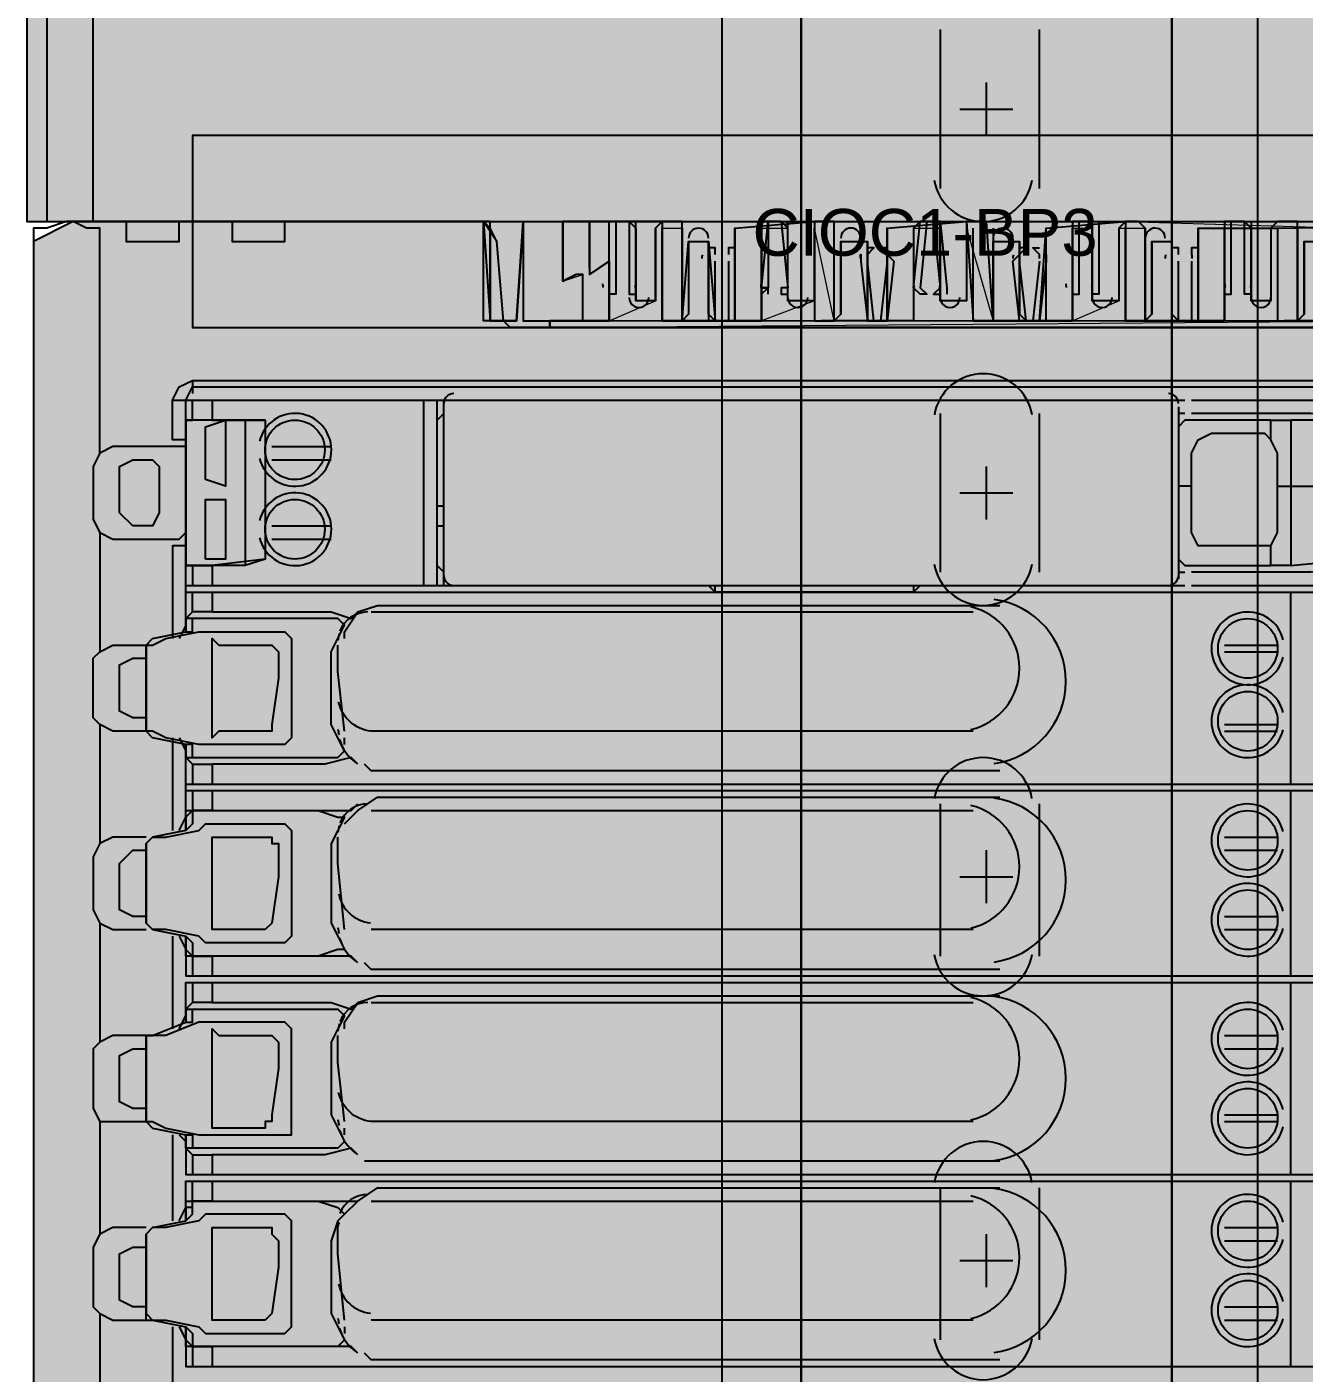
# Model space of a CAD drawing. Extents: x 4719 to 8938, y 1800 to 4482.
# Drawn here: x 7143.9 to 7225.6, y 3566.3 to 3652.4 of the extents above; entities that cross this region are included whole.
import ezdxf

# ---------------------------------------------------------------- set-up
doc = ezdxf.new("R2010")
doc.units = 0
doc.header["$LTSCALE"] = 10
doc.header["$MEASUREMENT"] = 0
doc.layers.add('G02-1-PRDXXXX-E-MRIO-01-P01-01$0$ANNOTATION', color=7, linetype='Continuous')
doc.styles.add('G02-1-PRDXXXX-E-MRIO-01-P01-01$0$PDF Swiss721BT-BoldCondensed', font='arial.ttf')

# ---------------------------------------------------------------- blocks, each defined once
blk = doc.blocks.new('G02-1-PRDXXXX-E-MRIO-01-P01-01$0$DV-54809-ZX-350-001')
at = {"layer": 'G02-1-PRDXXXX-E-MRIO-01-P01-01$0$ANNOTATION', "lineweight": 25}
for points in [[(2486.388, 1403.903), (2503.746, 1403.903), (2503.746, 1909.393), (2498.243, 1909.393), (2498.243, 1403.903), (2498.243, 1909.393), (2486.388, 1909.393), (2474.534, 1909.393), (2474.534, 1403.903), (2474.534, 1909.393), (2469.454, 1909.393), (2469.454, 1403.903)], [(2503.746, 1403.903), (2503.746, 1909.393), (2498.243, 1909.393), (2498.243, 1403.903), (2498.243, 1909.393), (2474.534, 1909.393), (2474.534, 1403.903), (2474.534, 1909.393), (2469.454, 1909.393), (2469.454, 1403.903)], [(2548.199, 1839.963), (2548.199, 1870.444), (2425.001, 1870.444), (2425.001, 1839.963)], [(2435.585, 1833.189), (2526.184, 1833.189), (2526.184, 1845.466), (2435.585, 1845.466), (2435.585, 1833.189), (2526.184, 1833.189), (2526.184, 1845.466), (2435.585, 1845.466)], [(2431.352, 1839.963), (2431.352, 1838.692), (2434.739, 1838.692), (2434.739, 1839.963)], [(2438.125, 1839.963), (2438.125, 1838.692), (2441.512, 1838.692), (2441.512, 1839.963)], [(2472.418, 1835.729), (2471.994, 1835.306), (2471.994, 1835.729), (2472.418, 1839.963)], [(2472.418, 1835.729), (2471.994, 1835.729)], [(2473.688, 1835.306), (2473.688, 1835.729), (2473.264, 1835.729), (2473.264, 1835.306)], [(2436.432, 1823.452), (2436.432, 1824.298), (2436.432, 1825.992), (2436.432, 1826.838), (2437.702, 1827.262), (2437.702, 1823.028)], [(2431.775, 1820.488), (2430.928, 1821.335), (2430.928, 1824.298), (2431.775, 1824.722), (2433.045, 1824.722), (2433.469, 1824.298), (2433.469, 1821.335), (2433.045, 1820.488)], [(2436.432, 1818.371), (2436.432, 1819.218), (2436.432, 1820.911), (2436.432, 1822.182), (2437.702, 1822.182), (2437.702, 1818.371)], [(2481.731, 1816.678), (2481.731, 1816.254), (2469.031, 1816.254), (2469.031, 1816.678)], [(2432.622, 1812.868), (2432.622, 1807.364), (2432.622, 1810.751)], [(2436.855, 1807.364), (2436.855, 1812.868), (2436.855, 1813.291), (2437.279, 1812.868), (2440.242, 1812.868), (2440.666, 1812.868), (2441.089, 1812.444), (2441.089, 1810.751), (2440.666, 1807.787), (2440.666, 1807.364), (2440.242, 1807.364), (2437.279, 1807.364), (2436.855, 1806.941)], [(2432.622, 1795.086), (2432.622, 1798.05), (2432.622, 1800.167)], [(2440.242, 1794.663), (2437.279, 1794.663), (2436.855, 1794.663), (2436.855, 1795.086), (2436.855, 1800.167), (2436.855, 1800.59), (2437.279, 1800.59), (2440.242, 1800.59), (2440.666, 1800.59), (2440.666, 1800.167), (2441.089, 1800.167), (2441.089, 1798.05), (2440.666, 1795.086)], [(2432.622, 1782.386), (2432.622, 1785.773), (2432.622, 1787.889)], [(2437.279, 1781.962), (2436.855, 1781.962), (2436.855, 1782.386), (2436.855, 1787.889), (2436.855, 1788.313), (2437.279, 1787.889), (2440.242, 1787.889), (2440.666, 1787.889), (2441.089, 1787.466), (2441.089, 1785.773), (2440.666, 1782.809), (2440.666, 1782.386), (2440.242, 1782.386), (2440.242, 1781.962)], [(2440.242, 1769.685), (2437.279, 1769.685), (2436.855, 1769.685), (2436.855, 1770.108), (2436.855, 1775.189), (2436.855, 1775.612), (2437.279, 1775.612), (2440.242, 1775.612), (2440.666, 1775.612), (2440.666, 1775.189), (2441.089, 1774.765), (2441.089, 1773.072), (2440.666, 1770.108)]]:
    blk.add_lwpolyline(points, close=True, dxfattribs=at)
for points in [[(2425.001, 1870.444), (2425.001, 1839.963), (2454.213, 1839.963), (2454.637, 1833.612), (2456.33, 1833.612), (2456.753, 1839.963), (2456.753, 1833.612), (2460.563, 1833.612), (2460.563, 1836.576), (2460.14, 1836.576), (2459.293, 1836.152), (2459.293, 1839.963), (2465.644, 1839.963), (2465.644, 1833.612), (2466.914, 1833.612), (2467.337, 1838.692), (2468.607, 1838.692), (2469.031, 1833.612), (2470.301, 1833.612), (2470.301, 1839.539), (2475.381, 1839.963), (2475.381, 1833.612), (2476.651, 1833.612), (2477.075, 1834.035), (2477.075, 1838.692), (2478.768, 1838.692), (2478.768, 1834.035), (2478.768, 1833.612), (2480.038, 1833.612), (2480.038, 1839.539), (2485.118, 1839.963), (2485.542, 1833.612), (2486.812, 1833.612), (2486.812, 1834.035), (2486.812, 1838.692), (2488.505, 1838.692), (2488.505, 1834.035), (2488.929, 1833.612), (2489.775, 1833.612), (2490.199, 1839.539), (2495.279, 1839.963), (2495.279, 1833.612), (2496.549, 1833.612), (2496.972, 1834.035), (2496.972, 1838.692), (2498.243, 1838.692), (2498.243, 1834.035), (2498.666, 1833.612), (2499.936, 1833.612), (2499.936, 1839.539), (2505.016, 1839.539), (2505.016, 1833.612), (2505.44, 1833.612), (2506.286, 1833.612), (2506.71, 1834.035), (2506.71, 1838.692), (2508.403, 1838.692)], [(2426.271, 1870.444), (2426.271, 1839.963)], [(2429.235, 1839.963), (2429.235, 1870.444)], [(2483.425, 1852.24), (2483.425, 1842.079)], [(2489.775, 1842.079), (2489.775, 1852.24)], [(2486.388, 1845.466), (2486.388, 1848.853)], [(2484.695, 1847.16), (2488.082, 1847.16)], [(2512.637, 1833.612), (2506.286, 1833.612), (2506.286, 1839.539), (2506.286, 1839.963), (2505.016, 1839.963), (2504.593, 1839.539), (2504.593, 1834.882), (2503.323, 1834.882), (2503.323, 1839.539), (2502.899, 1839.963), (2501.629, 1839.963), (2501.629, 1839.539), (2501.629, 1833.612), (2496.549, 1833.612), (2496.549, 1839.539), (2496.126, 1839.963), (2495.279, 1839.963), (2494.856, 1839.539), (2494.856, 1834.882), (2493.162, 1834.882), (2493.162, 1839.539), (2493.162, 1839.963), (2491.892, 1839.963), (2491.892, 1839.539), (2491.892, 1833.612), (2486.812, 1833.612), (2486.388, 1839.963), (2485.118, 1839.963), (2485.118, 1839.539), (2485.118, 1834.882), (2483.425, 1834.882), (2483.425, 1839.539), (2483.425, 1839.963), (2482.155, 1839.963), (2481.731, 1839.539), (2481.731, 1833.612), (2477.075, 1833.612), (2476.651, 1833.612), (2476.651, 1839.963), (2475.381, 1839.963), (2475.381, 1839.539), (2475.381, 1834.882), (2473.688, 1834.882), (2473.688, 1839.539), (2473.264, 1839.963), (2471.994, 1839.963), (2471.994, 1839.539), (2471.994, 1833.612), (2466.914, 1833.612), (2466.914, 1839.539), (2466.914, 1839.963), (2465.644, 1839.963), (2465.22, 1839.539), (2465.22, 1834.882), (2463.95, 1834.882), (2463.95, 1839.539), (2463.527, 1839.963), (2460.987, 1839.963), (2460.987, 1836.999), (2460.987, 1836.576), (2462.257, 1837.422), (2462.257, 1833.612), (2458.447, 1833.612), (2458.447, 1833.189), (2455.907, 1833.189), (2455.483, 1833.612), (2455.06, 1838.692), (2454.213, 1839.963), (2427.965, 1839.963), (2425.425, 1838.692), (2425.425, 1656.225)], [(2429.658, 1825.145), (2429.658, 1839.539), (2428.812, 1839.539), (2427.965, 1839.963), (2427.541, 1839.963), (2426.271, 1839.539), (2425.425, 1839.539), (2425.425, 1838.692), (2425.425, 1656.225)], [(2548.199, 1656.225), (2548.199, 1838.692), (2547.776, 1839.539), (2547.352, 1839.539), (2545.659, 1839.963), (2519.41, 1839.963), (2518.564, 1839.539), (2518.14, 1838.692), (2518.14, 1833.612), (2517.717, 1833.189), (2455.907, 1833.189), (2455.483, 1833.612), (2455.06, 1838.692), (2454.637, 1839.539), (2454.213, 1839.963)], [(2456.33, 1833.612), (2454.213, 1833.612), (2454.213, 1839.539), (2454.213, 1839.963), (2454.637, 1839.539), (2454.637, 1839.963), (2454.213, 1839.963), (2427.965, 1839.963)], [(2454.637, 1839.963), (2454.637, 1839.963)], [(2454.637, 1839.539), (2454.637, 1833.612), (2454.637, 1839.539)], [(2456.753, 1839.963), (2456.33, 1833.612), (2456.753, 1839.963)], [(2456.753, 1839.963), (2456.753, 1833.612), (2460.563, 1833.612), (2460.563, 1836.576)], [(2456.753, 1839.963), (2456.753, 1839.963)], [(2465.22, 1834.882), (2465.22, 1839.539), (2465.644, 1839.963), (2459.293, 1839.963), (2459.293, 1836.152), (2460.14, 1836.576)], [(2460.987, 1836.999), (2460.987, 1839.963), (2463.527, 1839.963), (2463.527, 1835.729), (2463.527, 1835.306), (2463.95, 1835.306), (2463.95, 1835.729), (2463.95, 1839.963)], [(2462.68, 1839.963), (2462.68, 1835.729), (2462.68, 1835.306), (2462.257, 1835.306), (2462.257, 1835.729), (2462.257, 1839.963)], [(2463.527, 1839.963), (2463.95, 1839.539), (2463.95, 1834.882)], [(2465.644, 1839.963), (2466.914, 1839.963)], [(2466.914, 1839.539), (2466.914, 1833.612), (2465.644, 1833.612), (2465.644, 1839.539)], [(2465.644, 1839.539), (2465.644, 1839.539)], [(2467.337, 1838.692), (2467.337, 1834.035), (2466.914, 1833.612), (2471.994, 1833.612), (2471.994, 1839.539)], [(2466.914, 1839.539), (2466.914, 1839.539)], [(2470.301, 1839.539), (2470.301, 1833.612), (2469.031, 1833.612), (2468.607, 1834.035), (2468.607, 1838.692)], [(2470.301, 1839.963), (2475.381, 1839.963), (2475.381, 1839.539), (2475.381, 1833.612)], [(2470.301, 1839.963), (2470.301, 1839.963)], [(2470.301, 1839.539), (2470.301, 1839.539)], [(2471.994, 1839.963), (2473.264, 1839.963)], [(2471.994, 1839.539), (2471.994, 1839.539)], [(2473.688, 1834.882), (2473.688, 1839.539), (2473.264, 1839.963), (2473.688, 1835.729), (2473.688, 1839.963)], [(2475.381, 1839.963), (2476.651, 1839.963)], [(2475.381, 1839.539), (2475.381, 1839.539)], [(2475.381, 1834.882), (2475.381, 1839.539)], [(2481.731, 1839.539), (2481.731, 1833.612), (2476.651, 1833.612), (2476.651, 1839.539)], [(2476.651, 1839.539), (2476.651, 1839.539)], [(2480.038, 1839.539), (2480.038, 1833.612), (2478.768, 1833.612), (2478.768, 1834.035), (2478.768, 1838.692)], [(2480.461, 1839.963), (2485.118, 1839.963), (2485.118, 1839.539), (2485.118, 1834.882)], [(2480.461, 1839.539), (2480.461, 1839.539)], [(2482.578, 1839.963), (2482.155, 1835.729), (2482.578, 1835.306), (2482.155, 1835.306), (2481.731, 1835.729), (2482.155, 1839.963), (2483.425, 1839.963), (2483.848, 1835.729), (2483.848, 1835.306)], [(2482.155, 1839.539), (2482.155, 1839.539)], [(2483.002, 1839.963), (2483.425, 1835.729), (2483.002, 1835.306), (2483.425, 1835.306)], [(2483.425, 1839.963), (2483.425, 1839.539), (2483.425, 1834.882)], [(2485.118, 1839.963), (2486.388, 1839.963)], [(2485.118, 1839.539), (2485.118, 1839.539)], [(2486.812, 1839.539), (2486.812, 1833.612), (2485.542, 1833.612), (2485.542, 1839.539)], [(2486.388, 1839.539), (2486.388, 1839.539)], [(2486.812, 1838.692), (2486.812, 1834.035), (2486.812, 1833.612), (2491.892, 1833.612), (2491.892, 1839.539)], [(2490.199, 1839.963), (2495.279, 1839.963), (2494.856, 1839.539), (2494.856, 1834.882)], [(2490.199, 1833.612), (2490.199, 1839.539)], [(2490.199, 1839.539), (2490.199, 1839.539)], [(2493.586, 1839.963), (2493.586, 1835.729), (2493.586, 1835.306), (2493.162, 1835.306), (2493.162, 1835.729), (2493.162, 1839.963), (2491.892, 1839.963), (2491.892, 1835.729), (2491.892, 1835.306), (2492.315, 1835.306), (2492.315, 1835.729), (2492.315, 1839.963)], [(2491.892, 1839.539), (2491.892, 1839.539)], [(2493.162, 1839.963), (2493.162, 1839.539), (2493.162, 1834.882)], [(2495.279, 1839.963), (2496.126, 1839.963)], [(2496.549, 1839.539), (2496.549, 1833.612), (2495.279, 1833.612), (2495.279, 1839.539)], [(2495.279, 1839.539), (2495.279, 1839.539)], [(2496.126, 1839.539), (2496.126, 1839.539)], [(2496.972, 1838.692), (2496.972, 1834.035), (2496.549, 1833.612), (2501.629, 1833.612), (2501.629, 1839.539)], [(2499.936, 1839.539), (2499.936, 1833.612), (2498.666, 1833.612), (2498.243, 1834.035), (2498.243, 1838.692)], [(2499.936, 1839.963), (2505.016, 1839.963), (2504.593, 1839.539), (2504.593, 1834.882)], [(2499.936, 1839.539), (2499.936, 1839.539)], [(2503.323, 1839.963), (2503.323, 1835.729), (2503.323, 1835.306), (2502.899, 1835.306), (2502.899, 1835.729), (2502.899, 1839.963), (2501.629, 1839.963), (2501.629, 1835.729), (2501.629, 1835.306), (2502.053, 1835.306), (2502.053, 1835.729), (2502.053, 1839.963)], [(2501.629, 1839.539), (2501.629, 1839.539)], [(2502.899, 1839.963), (2503.323, 1839.539), (2503.323, 1834.882)], [(2505.016, 1839.963), (2506.286, 1839.963)], [(2505.016, 1839.539), (2505.016, 1833.612)], [(2505.016, 1839.539), (2505.016, 1839.539)], [(2506.286, 1839.539), (2506.286, 1833.612), (2512.637, 1833.612), (2512.637, 1837.422), (2511.79, 1836.576)], [(2506.286, 1839.539), (2506.286, 1839.539)], [(2477.075, 1838.692), (2477.075, 1834.035), (2476.651, 1833.612), (2475.804, 1833.612)], [(2490.199, 1837.846), (2490.199, 1837.422), (2489.775, 1833.612), (2488.929, 1833.612), (2488.505, 1834.035), (2488.505, 1838.692)], [(2506.71, 1838.692), (2506.71, 1834.035), (2506.286, 1833.612), (2505.44, 1833.612)], [(2469.031, 1837.846), (2469.031, 1838.269), (2468.607, 1838.269)], [(2468.607, 1837.846), (2468.607, 1837.846)], [(2468.607, 1837.846), (2468.607, 1837.422), (2468.607, 1833.612)], [(2469.031, 1838.269), (2469.031, 1838.269)], [(2469.031, 1837.846), (2469.031, 1837.846)], [(2469.877, 1838.269), (2469.877, 1838.269)], [(2470.301, 1838.269), (2469.877, 1838.269), (2469.877, 1837.846)], [(2469.877, 1837.846), (2469.877, 1837.846)], [(2470.301, 1837.846), (2470.301, 1837.846)], [(2478.345, 1837.846), (2478.345, 1837.846)], [(2478.768, 1838.269), (2478.768, 1838.269)], [(2478.768, 1837.846), (2479.191, 1838.269), (2478.768, 1838.269)], [(2478.768, 1837.846), (2478.768, 1837.846)], [(2479.615, 1838.269), (2479.615, 1838.269)], [(2480.038, 1838.269), (2479.615, 1838.269), (2480.038, 1837.846), (2480.461, 1837.422), (2480.038, 1833.612)], [(2480.038, 1837.846), (2480.038, 1837.846)], [(2488.505, 1833.612), (2488.082, 1837.422), (2488.505, 1837.846), (2488.929, 1838.269), (2488.505, 1838.269)], [(2488.505, 1838.269), (2488.505, 1838.269)], [(2488.505, 1837.846), (2488.505, 1837.846)], [(2489.775, 1838.269), (2489.775, 1838.269)], [(2489.775, 1837.846), (2489.775, 1837.846)], [(2490.199, 1837.846), (2490.199, 1837.846)], [(2498.666, 1837.846), (2498.666, 1838.269), (2498.243, 1838.269)], [(2498.243, 1837.846), (2498.243, 1837.846)], [(2498.243, 1833.612), (2498.243, 1837.422), (2498.243, 1837.846)], [(2498.243, 1837.846), (2498.243, 1837.846)], [(2498.666, 1838.269), (2498.666, 1838.269)], [(2499.512, 1838.269), (2499.512, 1838.269)], [(2499.512, 1837.846), (2499.512, 1837.846)], [(2499.936, 1837.846), (2499.936, 1837.422), (2499.936, 1833.612)], [(2499.936, 1837.846), (2499.936, 1837.846)], [(2458.447, 1833.189), (2458.447, 1833.612), (2462.257, 1833.612), (2462.257, 1837.422), (2460.987, 1836.576)], [(2460.987, 1836.999), (2460.987, 1836.999)], [(2468.607, 1837.422), (2468.607, 1837.422)], [(2469.031, 1833.612), (2469.031, 1837.422)], [(2469.031, 1837.422), (2469.031, 1837.422)], [(2469.877, 1837.422), (2469.877, 1833.612)], [(2469.877, 1837.422), (2469.877, 1837.422)], [(2470.301, 1837.422), (2470.301, 1837.422)], [(2478.345, 1837.422), (2478.345, 1837.422)], [(2479.191, 1833.612), (2478.768, 1837.422)], [(2479.191, 1837.422), (2479.191, 1837.422)], [(2480.038, 1837.422), (2479.615, 1833.612)], [(2479.615, 1837.422), (2479.615, 1837.422)], [(2480.461, 1837.422), (2480.461, 1837.422)], [(2488.082, 1837.422), (2488.082, 1837.422)], [(2488.929, 1833.612), (2488.505, 1837.422)], [(2488.929, 1837.422), (2488.929, 1837.422)], [(2489.775, 1837.422), (2489.352, 1833.612)], [(2489.352, 1837.422), (2489.352, 1837.422)], [(2490.199, 1837.422), (2490.199, 1837.422)], [(2498.243, 1837.422), (2498.243, 1837.422)], [(2498.666, 1833.612), (2498.666, 1837.422)], [(2498.666, 1837.422), (2498.666, 1837.422)], [(2499.089, 1837.422), (2499.089, 1837.422)], [(2499.512, 1837.422), (2499.512, 1833.612)], [(2460.14, 1836.576), (2460.14, 1836.576)], [(2462.257, 1835.729), (2462.257, 1835.729)], [(2462.68, 1835.729), (2462.68, 1835.729)], [(2462.68, 1835.306), (2462.68, 1835.306)], [(2462.68, 1835.306), (2462.68, 1835.306)], [(2463.527, 1835.729), (2463.527, 1835.729)], [(2463.527, 1835.306), (2463.527, 1835.306)], [(2463.527, 1835.306), (2463.527, 1835.306)], [(2463.95, 1835.729), (2463.95, 1835.729)], [(2471.994, 1835.729), (2471.994, 1835.729)], [(2472.418, 1835.729), (2472.418, 1835.729)], [(2472.418, 1835.306), (2472.418, 1835.306)], [(2472.418, 1835.306), (2472.418, 1835.306)], [(2472.418, 1835.306), (2472.418, 1835.306)], [(2472.841, 1835.729), (2472.841, 1835.729)], [(2473.264, 1835.729), (2473.264, 1835.729)], [(2473.264, 1835.306), (2473.264, 1835.306)], [(2473.688, 1835.729), (2473.688, 1835.729)], [(2473.688, 1835.729), (2473.688, 1835.729)], [(2473.688, 1835.729), (2473.688, 1835.729)], [(2473.688, 1835.729), (2473.688, 1835.729)], [(2473.688, 1835.729), (2473.688, 1835.729)], [(2473.688, 1835.729), (2473.688, 1835.729)], [(2473.688, 1835.306), (2473.688, 1835.729)], [(2473.688, 1835.306), (2473.688, 1835.306)], [(2481.731, 1835.729), (2481.731, 1835.729)], [(2482.155, 1835.306), (2482.155, 1835.306)], [(2482.155, 1835.306), (2482.155, 1835.306)], [(2482.578, 1835.729), (2482.578, 1835.729)], [(2483.002, 1835.729), (2483.002, 1835.729)], [(2483.425, 1835.306), (2483.425, 1835.306)], [(2483.425, 1835.306), (2483.425, 1835.306)], [(2483.848, 1835.729), (2483.848, 1835.729)], [(2491.892, 1835.729), (2491.892, 1835.729)], [(2491.892, 1835.729), (2491.892, 1835.729)], [(2491.892, 1835.306), (2491.892, 1835.306)], [(2492.315, 1835.729), (2492.315, 1835.729)], [(2492.315, 1835.306), (2492.315, 1835.306)], [(2492.739, 1835.729), (2492.739, 1835.729)], [(2493.162, 1835.306), (2493.162, 1835.306)], [(2493.162, 1835.306), (2493.162, 1835.306)], [(2493.586, 1835.729), (2493.586, 1835.729)], [(2501.629, 1835.729), (2501.629, 1835.729)], [(2502.053, 1835.306), (2502.053, 1835.306)], [(2502.053, 1835.306), (2502.053, 1835.306)], [(2502.476, 1835.729), (2502.476, 1835.729)], [(2502.899, 1835.729), (2502.899, 1835.729)], [(2502.899, 1835.306), (2502.899, 1835.306)], [(2503.323, 1835.729), (2503.323, 1835.729)], [(2503.323, 1835.306), (2503.323, 1835.306)], [(2454.637, 1833.612), (2454.637, 1833.612)], [(2462.257, 1833.612), (2462.257, 1833.612)], [(2465.644, 1833.612), (2465.644, 1833.612)], [(2466.914, 1833.612), (2466.914, 1833.612)], [(2470.301, 1833.612), (2470.301, 1833.612)], [(2471.994, 1833.612), (2471.994, 1833.612)], [(2475.804, 1833.612), (2475.804, 1833.612)], [(2477.075, 1833.612), (2477.075, 1833.612)], [(2480.038, 1833.612), (2480.038, 1833.612)], [(2481.731, 1833.612), (2481.731, 1833.612)], [(2485.542, 1833.612), (2485.542, 1833.612)], [(2486.812, 1833.612), (2486.812, 1833.612)], [(2489.775, 1833.612), (2489.775, 1833.612)], [(2491.469, 1833.612), (2491.469, 1833.612)], [(2495.279, 1833.612), (2495.279, 1833.612)], [(2496.549, 1833.612), (2496.549, 1833.612)], [(2499.936, 1833.612), (2499.936, 1833.612)], [(2501.629, 1833.612), (2501.629, 1833.612)], [(2505.44, 1833.612), (2505.44, 1833.612)], [(2506.286, 1833.612), (2506.286, 1833.612)], [(2434.315, 1828.532), (2434.739, 1829.379), (2435.585, 1829.802), (2531.688, 1829.802), (2531.688, 1665.539), (2435.585, 1665.539), (2435.585, 1665.962), (2531.264, 1665.962), (2531.264, 1668.925), (2530.418, 1668.925), (2531.264, 1668.925)], [(2435.162, 1825.992), (2434.315, 1825.992), (2434.315, 1828.532), (2435.162, 1828.532), (2435.585, 1829.379), (2531.264, 1829.379), (2531.264, 1665.962), (2529.994, 1666.385), (2436.855, 1666.385), (2436.432, 1666.385)], [(2435.585, 1829.802), (2435.585, 1829.379), (2435.585, 1828.955)], [(2440.242, 1827.262), (2438.972, 1827.262), (2435.162, 1827.262), (2435.585, 1827.262), (2435.585, 1828.532)], [(2435.162, 1814.561), (2435.162, 1814.138), (2435.162, 1813.714), (2435.162, 1816.254), (2435.162, 1828.532), (2499.089, 1828.532)], [(2435.162, 1828.532), (2435.162, 1828.532)], [(2435.162, 1828.532), (2435.162, 1828.532)], [(2436.855, 1828.532), (2436.855, 1827.262), (2440.242, 1827.262), (2440.242, 1825.568), (2440.242, 1824.722), (2440.242, 1820.488), (2440.242, 1819.641), (2440.242, 1818.371), (2436.855, 1817.948), (2436.855, 1816.678)], [(2450.403, 1816.678), (2450.403, 1828.532)], [(2451.25, 1816.678), (2451.25, 1828.532)], [(2451.25, 1827.262), (2451.673, 1827.685), (2451.673, 1828.532)], [(2499.512, 1828.532), (2531.264, 1828.532)], [(2451.673, 1817.101), (2451.673, 1822.182), (2451.673, 1828.109)], [(2451.673, 1827.685), (2451.673, 1827.685)], [(2451.673, 1827.685), (2451.673, 1827.685)], [(2483.425, 1827.685), (2483.425, 1817.525)], [(2489.775, 1817.525), (2489.775, 1827.685)], [(2498.666, 1828.109), (2498.666, 1822.182), (2498.666, 1817.101)], [(2498.666, 1827.685), (2498.666, 1827.685)], [(2499.089, 1827.685), (2498.666, 1827.685)], [(2511.367, 1827.262), (2510.52, 1827.262), (2507.133, 1827.685), (2505.863, 1827.685), (2500.359, 1827.685), (2499.512, 1827.685)], [(2435.162, 1817.948), (2435.162, 1827.262), (2435.162, 1817.948)], [(2438.972, 1827.262), (2438.972, 1817.948), (2435.162, 1817.948), (2435.585, 1817.948), (2435.585, 1816.678)], [(2435.162, 1827.262), (2435.162, 1827.262)], [(2436.855, 1827.262), (2435.585, 1827.262)], [(2505.016, 1823.028), (2505.016, 1825.145), (2504.593, 1825.992), (2504.593, 1827.262), (2499.089, 1827.262), (2498.666, 1826.838)], [(2504.593, 1827.262), (2505.863, 1827.262)], [(2510.096, 1826.838), (2510.096, 1827.262), (2505.863, 1827.262), (2505.863, 1823.028), (2505.863, 1817.948), (2510.096, 1818.371), (2510.096, 1823.028), (2510.096, 1827.262)], [(2504.593, 1819.218), (2504.169, 1819.218), (2500.783, 1819.218), (2499.936, 1819.218), (2499.512, 1820.065), (2499.512, 1823.028), (2499.512, 1825.145), (2499.936, 1825.992), (2500.783, 1826.415), (2504.169, 1826.415), (2504.593, 1825.992)], [(2435.162, 1825.568), (2430.505, 1825.568), (2429.658, 1825.145), (2429.235, 1824.298), (2429.235, 1820.911), (2429.658, 1820.065), (2430.505, 1819.641), (2434.739, 1819.641), (2435.162, 1820.065)], [(2440.666, 1825.568), (2444.476, 1825.568)], [(2440.666, 1824.722), (2444.476, 1824.722)], [(2486.388, 1820.911), (2486.388, 1824.298)], [(2498.666, 1818.371), (2499.089, 1817.948), (2504.593, 1817.948), (2504.593, 1819.218), (2505.016, 1820.065), (2505.016, 1823.028), (2505.863, 1823.028), (2510.096, 1823.028)], [(2499.512, 1823.028), (2498.666, 1823.028)], [(2484.695, 1822.605), (2488.082, 1822.605)], [(2451.25, 1820.488), (2451.673, 1820.488), (2451.673, 1821.758), (2451.25, 1821.758)], [(2451.673, 1821.758), (2451.673, 1821.758)], [(2440.666, 1820.488), (2444.476, 1820.488)], [(2451.673, 1820.488), (2451.673, 1820.488)], [(2429.658, 1820.065), (2429.658, 1812.444)], [(2440.666, 1819.641), (2444.476, 1819.641)], [(2435.162, 1819.218), (2434.315, 1819.218), (2434.315, 1813.291)], [(2435.162, 1817.948), (2435.162, 1817.948)], [(2435.585, 1817.948), (2436.855, 1817.948)], [(2440.242, 1818.371), (2438.972, 1817.948)], [(2451.673, 1816.678), (2451.673, 1817.525), (2451.25, 1817.948)], [(2511.367, 1817.948), (2510.52, 1817.948), (2507.133, 1817.525), (2505.863, 1817.525), (2500.359, 1817.525), (2499.512, 1817.525)], [(2505.863, 1817.948), (2504.593, 1817.948)], [(2451.673, 1817.525), (2451.673, 1817.525)], [(2451.673, 1817.525), (2451.673, 1817.525)], [(2498.666, 1817.525), (2498.666, 1817.525)], [(2498.666, 1817.525), (2499.089, 1817.525)], [(2432.622, 1812.868), (2433.045, 1813.291), (2435.162, 1813.714), (2435.585, 1813.714), (2435.585, 1814.561), (2435.162, 1814.561), (2435.585, 1814.984), (2435.585, 1816.254)], [(2435.162, 1816.678), (2499.089, 1816.678)], [(2435.162, 1816.254), (2531.264, 1816.254)], [(2436.855, 1816.254), (2436.855, 1814.984), (2444.053, 1814.984), (2444.476, 1814.984), (2445.746, 1814.561), (2446.169, 1814.984)], [(2469.031, 1816.254), (2468.607, 1816.678), (2469.031, 1816.678)], [(2481.731, 1816.678), (2482.155, 1816.678), (2481.731, 1816.254)], [(2499.512, 1816.678), (2531.264, 1816.678)], [(2505.863, 1803.977), (2505.863, 1806.941), (2505.863, 1808.211), (2505.863, 1812.021), (2505.863, 1813.291), (2505.863, 1816.254)], [(2445.323, 1813.291), (2445.323, 1813.714), (2446.169, 1814.984), (2447.439, 1815.408), (2487.235, 1815.408)], [(2435.162, 1814.561), (2435.162, 1814.561)], [(2436.855, 1814.984), (2435.585, 1814.984)], [(2435.585, 1805.67), (2443.629, 1805.67), (2444.899, 1805.67), (2445.323, 1806.094), (2444.899, 1806.941), (2444.476, 1807.787), (2444.476, 1812.444), (2444.899, 1813.291), (2445.323, 1814.138), (2444.899, 1814.561), (2443.629, 1814.561), (2435.585, 1814.561)], [(2435.585, 1814.561), (2435.585, 1814.561)], [(2435.585, 1814.561), (2435.585, 1814.561)], [(2444.053, 1814.984), (2444.053, 1814.984)], [(2447.016, 1814.984), (2485.542, 1814.984)], [(2531.264, 1803.554), (2435.162, 1803.554), (2435.162, 1803.977), (2435.162, 1806.517), (2435.162, 1806.094), (2435.162, 1805.67), (2435.585, 1805.67), (2435.585, 1806.517), (2435.162, 1806.517), (2433.045, 1806.941), (2432.622, 1807.364), (2430.505, 1807.364), (2429.658, 1807.787), (2429.235, 1808.211), (2429.235, 1812.021), (2429.658, 1812.444), (2430.505, 1812.868), (2432.622, 1812.868), (2433.045, 1812.868), (2433.892, 1813.291), (2436.009, 1813.714), (2436.432, 1813.714), (2436.855, 1813.714), (2441.512, 1813.714), (2441.936, 1813.291), (2441.936, 1806.941), (2441.512, 1806.517), (2436.855, 1806.517), (2436.432, 1806.517), (2436.009, 1806.517), (2433.892, 1806.941), (2433.045, 1807.364), (2432.622, 1807.364)], [(2435.162, 1814.138), (2434.739, 1813.291)], [(2436.432, 1813.714), (2436.432, 1813.714)], [(2432.622, 1812.868), (2432.622, 1812.868)], [(2440.666, 1812.868), (2440.666, 1812.868)], [(2445.323, 1807.364), (2444.899, 1811.174), (2444.899, 1812.868)], [(2501.629, 1812.868), (2505.016, 1812.868)], [(2432.622, 1808.211), (2431.775, 1808.211), (2430.928, 1808.634), (2430.928, 1811.598), (2431.775, 1812.021), (2432.622, 1812.021)], [(2501.629, 1812.444), (2505.016, 1812.444)], [(2429.658, 1807.787), (2429.658, 1800.167)], [(2501.629, 1807.787), (2505.016, 1807.787)], [(2434.315, 1806.941), (2434.315, 1801.014)], [(2434.739, 1806.941), (2435.162, 1806.094)], [(2440.242, 1807.364), (2440.242, 1807.364)], [(2445.323, 1806.517), (2445.323, 1806.941)], [(2501.629, 1807.364), (2505.016, 1807.364)], [(2435.162, 1805.67), (2435.162, 1805.67)], [(2435.162, 1805.67), (2435.585, 1805.247), (2435.585, 1803.977)], [(2435.585, 1805.67), (2435.585, 1805.67)], [(2435.585, 1805.67), (2435.585, 1805.67)], [(2435.585, 1805.67), (2435.585, 1805.67)], [(2435.585, 1805.247), (2436.855, 1805.247)], [(2446.169, 1805.247), (2445.746, 1805.67), (2444.053, 1805.247), (2436.855, 1805.247), (2436.855, 1803.977)], [(2445.746, 1805.67), (2445.746, 1805.67)], [(2487.235, 1804.824), (2447.439, 1804.824), (2447.016, 1804.824), (2446.593, 1805.247)], [(2434.739, 1801.014), (2435.162, 1801.86), (2435.162, 1802.284), (2435.585, 1802.284), (2435.162, 1801.86), (2435.162, 1801.014), (2435.162, 1803.554)], [(2435.162, 1803.977), (2531.264, 1803.977)], [(2435.585, 1803.554), (2435.585, 1802.284), (2443.629, 1802.284), (2444.899, 1801.86), (2445.323, 1801.86), (2444.899, 1801.014), (2444.476, 1800.167), (2444.476, 1795.086), (2444.899, 1794.24), (2445.323, 1793.393), (2444.899, 1793.393), (2443.629, 1792.97), (2435.585, 1792.97), (2435.585, 1791.7)], [(2436.855, 1803.554), (2436.855, 1802.284), (2444.053, 1802.284), (2445.746, 1802.284), (2446.169, 1802.707)], [(2505.863, 1791.7), (2505.863, 1794.663), (2505.863, 1795.51), (2505.863, 1799.743), (2505.863, 1800.59), (2505.863, 1803.554)], [(2445.323, 1801.437), (2446.169, 1802.284), (2447.439, 1803.13), (2487.235, 1803.13)], [(2483.425, 1802.707), (2483.425, 1792.97)], [(2489.775, 1792.97), (2489.775, 1802.707)], [(2436.855, 1802.284), (2435.585, 1802.284), (2435.585, 1801.86), (2435.585, 1801.437), (2435.162, 1801.014), (2433.045, 1800.59), (2432.622, 1800.167), (2433.045, 1800.59), (2433.892, 1800.59), (2436.009, 1801.014), (2436.432, 1801.437), (2436.855, 1801.437), (2441.512, 1801.437), (2441.936, 1801.014), (2441.936, 1794.24), (2441.512, 1793.816), (2436.855, 1793.816), (2436.432, 1793.816), (2436.009, 1794.24), (2433.892, 1794.663), (2433.045, 1794.663), (2435.162, 1794.24), (2435.585, 1793.816), (2435.585, 1793.393), (2435.585, 1792.97), (2436.855, 1792.97)], [(2435.162, 1801.86), (2435.162, 1801.86)], [(2435.585, 1802.284), (2435.585, 1802.284)], [(2444.053, 1802.284), (2444.053, 1802.284)], [(2447.016, 1802.284), (2485.542, 1802.284)], [(2436.432, 1801.437), (2436.432, 1801.437)], [(2445.323, 1801.014), (2445.323, 1801.014)], [(2432.622, 1800.59), (2430.505, 1800.59), (2429.658, 1800.167), (2429.235, 1799.32), (2429.235, 1795.933), (2429.658, 1795.086), (2430.505, 1794.663), (2432.622, 1794.663)], [(2432.622, 1800.167), (2432.622, 1800.167)], [(2445.323, 1794.663), (2444.899, 1798.897), (2444.899, 1800.59)], [(2501.629, 1800.59), (2505.016, 1800.59)], [(2432.622, 1795.51), (2431.775, 1795.51), (2430.928, 1795.933), (2430.928, 1798.897), (2431.775, 1799.743), (2432.622, 1799.743)], [(2486.388, 1796.357), (2486.388, 1799.743)], [(2501.629, 1799.743), (2505.016, 1799.743)], [(2484.695, 1798.05), (2488.082, 1798.05)], [(2501.629, 1795.51), (2505.016, 1795.51)], [(2429.658, 1795.086), (2429.658, 1787.466)], [(2433.045, 1794.663), (2432.622, 1795.086)], [(2432.622, 1795.086), (2433.045, 1794.663)], [(2440.242, 1794.663), (2440.242, 1794.663)], [(2485.542, 1794.663), (2447.016, 1794.663)], [(2501.629, 1794.663), (2505.016, 1794.663)], [(2434.315, 1794.24), (2434.315, 1788.313)], [(2434.739, 1794.24), (2435.162, 1793.393), (2435.585, 1792.97), (2435.162, 1792.97), (2435.162, 1793.393), (2435.162, 1794.24), (2435.162, 1791.7), (2531.264, 1791.7)], [(2445.323, 1794.24), (2445.323, 1794.24)], [(2435.162, 1793.393), (2435.162, 1793.393)], [(2435.585, 1792.97), (2435.585, 1792.97)], [(2435.585, 1792.97), (2435.585, 1792.97)], [(2446.169, 1792.546), (2445.746, 1792.97), (2444.053, 1792.97), (2436.855, 1792.97), (2436.855, 1791.7)], [(2445.746, 1792.97), (2445.746, 1792.97)], [(2487.235, 1792.123), (2447.439, 1792.123), (2447.016, 1792.123), (2446.593, 1792.546)], [(2434.739, 1788.313), (2435.162, 1789.16), (2435.162, 1789.583), (2435.162, 1789.16), (2435.162, 1788.736), (2435.162, 1791.276), (2531.264, 1791.276)], [(2435.585, 1791.276), (2435.585, 1790.006), (2435.162, 1789.583), (2435.585, 1789.583), (2443.629, 1789.583), (2444.899, 1789.583), (2445.323, 1789.16), (2444.899, 1788.313), (2444.476, 1787.466), (2444.476, 1782.809), (2444.899, 1781.962), (2445.323, 1781.116), (2444.899, 1780.692), (2443.629, 1780.692), (2435.585, 1780.692)], [(2436.855, 1791.276), (2436.855, 1790.006), (2444.053, 1790.006), (2444.476, 1790.006), (2445.746, 1789.583), (2446.169, 1790.006)], [(2505.863, 1778.999), (2505.863, 1781.962), (2505.863, 1783.232), (2505.863, 1787.043), (2505.863, 1788.313), (2505.863, 1791.276)], [(2445.323, 1788.313), (2445.323, 1788.736), (2446.169, 1790.006), (2447.439, 1790.43), (2487.235, 1790.43)], [(2432.622, 1782.386), (2433.045, 1782.386), (2433.892, 1781.962), (2436.009, 1781.539), (2436.432, 1781.539), (2436.855, 1781.539), (2441.512, 1781.539), (2441.936, 1781.539), (2441.936, 1788.313), (2441.512, 1788.736), (2436.855, 1788.736), (2436.432, 1788.736), (2436.009, 1788.736), (2433.892, 1787.889), (2433.045, 1787.889), (2435.162, 1788.736), (2435.585, 1788.736), (2435.585, 1789.16), (2435.585, 1789.583)], [(2436.855, 1790.006), (2435.585, 1790.006)], [(2435.585, 1789.583), (2435.585, 1789.583)], [(2444.053, 1790.006), (2444.053, 1790.006)], [(2447.016, 1790.006), (2485.542, 1790.006)], [(2436.432, 1788.736), (2436.432, 1788.736)], [(2432.622, 1787.889), (2433.045, 1787.889), (2432.622, 1787.889), (2430.505, 1787.889), (2429.658, 1787.466), (2429.235, 1787.043), (2429.235, 1783.232), (2429.658, 1782.386), (2430.505, 1782.386), (2432.622, 1782.386), (2433.045, 1781.962), (2435.162, 1781.539), (2435.585, 1781.539), (2435.585, 1780.692), (2435.162, 1780.692), (2435.585, 1780.269), (2435.585, 1778.999)], [(2432.622, 1787.889), (2432.622, 1787.889)], [(2440.666, 1787.889), (2440.666, 1787.889)], [(2445.323, 1782.386), (2444.899, 1786.196), (2444.899, 1787.889)], [(2501.629, 1787.889), (2505.016, 1787.889)], [(2432.622, 1783.232), (2431.775, 1783.232), (2430.928, 1783.656), (2430.928, 1786.619), (2431.775, 1787.043), (2432.622, 1787.043)], [(2501.629, 1787.043), (2505.016, 1787.043)], [(2501.629, 1782.809), (2505.016, 1782.809)], [(2429.658, 1782.386), (2429.658, 1775.189)], [(2445.323, 1781.539), (2445.323, 1781.962)], [(2501.629, 1782.386), (2505.016, 1782.386)], [(2434.315, 1781.539), (2434.315, 1776.035)], [(2434.739, 1781.539), (2435.162, 1781.116)], [(2435.162, 1780.692), (2435.162, 1781.116), (2435.162, 1781.539), (2435.162, 1778.999), (2531.264, 1778.999)], [(2435.162, 1780.692), (2435.162, 1780.692)], [(2435.585, 1780.692), (2435.585, 1780.692)], [(2435.585, 1780.692), (2435.585, 1780.692)], [(2435.585, 1780.692), (2435.585, 1780.692)], [(2435.585, 1780.269), (2436.855, 1780.269)], [(2446.169, 1780.269), (2445.746, 1780.692), (2444.053, 1780.269), (2436.855, 1780.269), (2436.855, 1778.999)], [(2445.746, 1780.692), (2445.746, 1780.692)], [(2487.235, 1779.846), (2447.439, 1779.846), (2447.016, 1779.846), (2446.593, 1779.846)], [(2432.622, 1775.612), (2430.505, 1775.612), (2429.658, 1775.189), (2429.235, 1774.342), (2429.235, 1770.532), (2429.658, 1770.108), (2430.505, 1769.685), (2432.622, 1769.685), (2432.622, 1773.072), (2432.622, 1775.189), (2432.622, 1770.108), (2433.045, 1769.685), (2433.892, 1769.685), (2436.009, 1769.262), (2436.432, 1768.838), (2436.855, 1768.838), (2441.512, 1768.838), (2441.936, 1769.262), (2441.936, 1776.035), (2441.512, 1776.459), (2436.855, 1776.459), (2436.432, 1776.459), (2436.009, 1776.035), (2433.892, 1775.612), (2433.045, 1775.612), (2432.622, 1775.189), (2433.045, 1775.612), (2435.162, 1776.035), (2435.585, 1776.459), (2435.585, 1776.882), (2435.162, 1776.882), (2435.162, 1777.305), (2435.585, 1777.305), (2435.585, 1778.576)], [(2434.739, 1776.035), (2435.162, 1776.882), (2435.162, 1776.459), (2435.162, 1776.035), (2435.162, 1778.576), (2531.264, 1778.576)], [(2436.855, 1778.576), (2436.855, 1777.305), (2444.053, 1777.305), (2445.746, 1777.305), (2446.169, 1777.305)], [(2505.863, 1766.721), (2505.863, 1769.685), (2505.863, 1770.532), (2505.863, 1774.342), (2505.863, 1775.612), (2505.863, 1778.576)], [(2445.323, 1776.459), (2446.169, 1777.305), (2447.439, 1778.152), (2487.235, 1778.152)], [(2483.425, 1778.152), (2483.425, 1768.415)], [(2489.775, 1768.415), (2489.775, 1778.152)], [(2435.585, 1776.882), (2435.585, 1777.305), (2443.629, 1777.305), (2444.899, 1776.882), (2445.323, 1776.459), (2444.899, 1776.035), (2444.476, 1774.765), (2444.476, 1770.108), (2444.899, 1769.262), (2445.323, 1768.415), (2444.899, 1767.992), (2443.629, 1767.992), (2435.585, 1767.992), (2435.585, 1766.721)], [(2436.855, 1777.305), (2435.585, 1777.305)], [(2435.585, 1776.882), (2435.585, 1776.882)], [(2444.053, 1777.305), (2444.053, 1777.305)], [(2447.016, 1777.305), (2485.542, 1777.305)], [(2436.432, 1776.459), (2436.432, 1776.459)], [(2445.323, 1776.035), (2445.323, 1776.035)], [(2432.622, 1775.189), (2432.622, 1775.189)], [(2486.388, 1771.802), (2486.388, 1775.189)], [(2501.629, 1775.612), (2505.016, 1775.612)], [(2432.622, 1770.532), (2431.775, 1770.532), (2430.928, 1770.955), (2430.928, 1773.919), (2431.775, 1774.342), (2432.622, 1774.342)], [(2501.629, 1774.765), (2505.016, 1774.765)], [(2484.695, 1773.495), (2488.082, 1773.495)], [(2501.629, 1770.532), (2505.016, 1770.532)], [(2429.658, 1770.108), (2429.658, 1762.488)], [(2432.622, 1769.685), (2433.045, 1769.685), (2435.162, 1769.262), (2435.585, 1768.838), (2435.585, 1768.415), (2435.585, 1767.992), (2436.855, 1767.992)], [(2440.242, 1769.685), (2440.242, 1769.685)], [(2485.542, 1769.685), (2447.016, 1769.685)], [(2501.629, 1769.685), (2505.016, 1769.685)], [(2434.315, 1769.262), (2434.315, 1763.335)], [(2434.739, 1769.262), (2435.162, 1768.415), (2435.585, 1767.992), (2435.162, 1767.992), (2435.162, 1768.415), (2435.162, 1769.262), (2435.162, 1766.721), (2531.264, 1766.721)], [(2445.323, 1769.262), (2445.323, 1768.838)], [(2445.323, 1769.262), (2445.323, 1769.262)], [(2445.323, 1768.838), (2445.323, 1768.838)], [(2435.162, 1768.415), (2435.162, 1768.415)], [(2435.585, 1767.992), (2435.585, 1767.992)], [(2435.585, 1767.992), (2435.585, 1767.992)], [(2446.169, 1767.568), (2445.746, 1767.992), (2444.053, 1767.992), (2436.855, 1767.992), (2436.855, 1766.721)], [(2445.746, 1767.992), (2445.746, 1767.992)], [(2487.235, 1767.145), (2447.439, 1767.145), (2447.016, 1767.145), (2446.593, 1767.568)]]:
    blk.add_lwpolyline(points, dxfattribs=at)
at = {"layer": 'G02-1-PRDXXXX-E-MRIO-01-P01-01$0$ANNOTATION', "color": 7, "lineweight": 0, "true_color": 0xffffff}
for points in [[(2454.213, 1839.963), (2548.199, 1839.963), (2454.213, 1839.963), (2516.447, 1839.963)], [(2513.483, 1839.963), (2459.293, 1839.963), (2513.907, 1839.963), (2456.753, 1839.963), (2516.447, 1839.963), (2513.907, 1839.963)], [(2485.118, 1839.963), (2465.644, 1839.963), (2475.381, 1839.963), (2485.118, 1839.963), (2495.279, 1839.963), (2509.673, 1839.539), (2499.936, 1839.539)], [(2465.644, 1839.963), (2466.914, 1839.963)], [(2465.644, 1839.539), (2466.914, 1839.539)], [(2471.994, 1839.963), (2473.264, 1839.963)], [(2475.381, 1834.882), (2471.994, 1833.612), (2476.651, 1833.612), (2475.381, 1839.539)], [(2471.994, 1839.539), (2473.688, 1839.539)], [(2485.118, 1839.539), (2486.812, 1833.612), (2477.075, 1833.612), (2475.381, 1833.612)], [(2481.731, 1839.539), (2483.425, 1839.539)], [(2482.155, 1839.963), (2483.425, 1839.963)], [(2491.892, 1839.963), (2493.162, 1839.963)], [(2491.892, 1839.539), (2493.162, 1839.539)], [(2494.856, 1839.539), (2496.549, 1839.539)], [(2495.279, 1839.963), (2496.549, 1839.963)], [(2501.629, 1839.963), (2502.899, 1839.963)], [(2501.629, 1839.539), (2502.899, 1839.539)], [(2505.016, 1839.963), (2506.286, 1839.963)], [(2505.016, 1839.539), (2506.286, 1839.539)], [(2462.257, 1837.422), (2460.987, 1836.576)], [(2459.293, 1836.152), (2460.563, 1836.576)], [(2462.257, 1833.612), (2465.22, 1834.882)], [(2491.892, 1833.612), (2494.856, 1834.882)], [(2458.447, 1833.189), (2512.637, 1833.612)], [(2458.447, 1833.612), (2506.286, 1833.612), (2462.257, 1833.612), (2466.914, 1833.612)], [(2477.075, 1833.612), (2466.914, 1833.612), (2486.812, 1833.612), (2462.257, 1833.612), (2506.286, 1833.612), (2505.016, 1833.612), (2506.71, 1833.612)], [(2485.542, 1833.612), (2486.812, 1833.612), (2496.549, 1833.612), (2495.279, 1833.612)], [(2489.775, 1833.612), (2488.505, 1833.612)], [(2501.629, 1833.612), (2506.286, 1833.612)], [(2435.585, 1833.189), (2526.184, 1833.189)]]:
    blk.add_lwpolyline(points, dxfattribs=at)
for points in [[(2495.279, 1839.963), (2513.483, 1839.963), (2465.644, 1839.963)], [(2478.768, 1833.612), (2480.038, 1833.612)], [(2498.666, 1833.612), (2499.936, 1833.612)]]:
    blk.add_lwpolyline(points, close=True, dxfattribs=at)
at = {"layer": 'G02-1-PRDXXXX-E-MRIO-01-P01-01$0$ANNOTATION', "lineweight": 0}
for points in [[(2486.388, 1839.963), (2486.388, 1839.963)], [(2486.812, 1839.963), (2486.812, 1839.963)]]:
    blk.add_lwpolyline(points, dxfattribs=at)
at = {"layer": 'G02-1-PRDXXXX-E-MRIO-01-P01-01$0$ANNOTATION', "lineweight": 25}
for points in [[(2470.301, 1837.606, 0.092894), (2470.301, 1837.846), (2470.301, 1837.422), (2470.301, 1833.612)], [(2478.345, 1837.606, -0.093445), (2478.345, 1837.846), (2478.345, 1837.422), (2478.768, 1833.612)], [(2489.775, 1837.606, 0.093445), (2489.775, 1837.846), (2489.352, 1838.269), (2489.775, 1838.269)], [(2499.936, 1838.269), (2499.512, 1838.269), (2499.512, 1837.846, -0.093464), (2499.512, 1837.606)], [(2472.418, 1835.306), (2472.418, 1835.729), (2471.994, 1835.729, -0.093445), (2471.994, 1835.969)], [(2485.542, 1807.364), (2447.016, 1807.364, -0.326228), (2444.945, 1809.227)], [(2485.542, 1782.386), (2447.016, 1782.386, -0.326179), (2444.945, 1784.249)], [(2445.323, 1769.685), (2444.899, 1773.919), (2444.899, 1775.612, -0.081311), (2444.998, 1775.933)]]:
    blk.add_lwpolyline(points, format="xyb", dxfattribs=at)
for centre in [(2442.146, 1825.356), (2442.146, 1820.275), (2503.11, 1812.655), (2503.11, 1807.998), (2503.11, 1800.377), (2503.11, 1795.297), (2503.11, 1787.677), (2503.11, 1782.596), (2503.11, 1775.399), (2503.11, 1770.319)]:
    blk.add_circle(centre, 1.906, dxfattribs=at)
for centre, radius, start, end in [((2486.177, 1843.136), 3.174, 189.5711, 350.33298), ((2467.97, 1838.902), 0.637, 0.17696, 179.82633), ((2477.71, 1838.905), 0.635, 359.96447, 179.83626), ((2487.445, 1838.902), 0.637, 0.17367, 179.82304), ((2497.185, 1838.905), 0.635, 359.96447, 179.82301), ((2468.793, 1837.632), 0.609, 161.26789, 182.49674), ((2498.428, 1837.632), 0.609, 161.26789, 182.49674), ((2462.442, 1835.942), 0.609, 177.50326, 198.73211), ((2463.342, 1835.942), 0.609, 341.26789, 2.49674), ((2482.82, 1835.942), 0.606, 341.16181, 2.51581), ((2492.077, 1835.942), 0.609, 177.50326, 198.73211), ((2492.557, 1835.942), 0.606, 341.20316, 2.56147), ((2502.235, 1835.942), 0.606, 177.48419, 198.83819), ((2464.162, 1835.094), 0.635, 179.96776, 0.03556), ((2474.322, 1835.093), 0.635, 179.96444, 0.03224), ((2484.059, 1835.093), 0.634, 179.95453, 0.24414), ((2493.797, 1835.094), 0.635, 179.96776, 0.03556), ((2503.957, 1835.093), 0.635, 179.96444, 0.03224), ((2486.179, 1827.054), 3.172, 9.99325, 170.00675), ((2452.31, 1828.318), 0.637, 90.17254, 178.87135), ((2498.029, 1828.318), 0.637, 1.1286, 89.82747), ((2442.149, 1825.36), 2.331, 193.83972, 166.16028), ((2442.149, 1820.28), 2.331, 193.83972, 166.16028), ((2486.177, 1818.581), 3.174, 189.5711, 350.33298), ((2452.31, 1817.315), 0.637, 181.12865, 269.82746), ((2498.029, 1817.315), 0.637, 270.17253, 358.8714), ((2484.482, 1811.385), 4.023, 283.03915, 76.95921), ((2486.176, 1810.539), 5.292, 277.5888, 82.41284), ((2446.805, 1813.078), 1.906, 90.02123, 158.91757), ((2503.111, 1812.655), 2.329, 13.79204, 346.20796), ((2446.341, 1813.093), 1.44, 158.88748, 177.46862), ((2503.111, 1807.998), 2.329, 13.78514, 346.21486), ((2446.298, 1807.56), 1.397, 182.52775, 198.47372), ((2447.655, 1807.575), 2.755, 195.81357, 234.51507), ((2486.179, 1802.499), 3.172, 9.99656, 170.00344), ((2446.805, 1800.798), 1.909, 90.02492, 158.76282), ((2484.482, 1798.685), 4.023, 283.03915, 76.95921), ((2486.176, 1797.838), 5.292, 277.5888, 82.41284), ((2503.111, 1800.377), 2.329, 13.79203, 346.21141), ((2446.34, 1800.816), 1.439, 158.881, 177.4751), ((2503.111, 1795.297), 2.329, 13.78514, 346.21486), ((2447.226, 1797.414), 2.327, 191.52516, 263.78619), ((2446.298, 1794.859), 1.397, 182.52775, 198.47372), ((2447.655, 1794.874), 2.755, 195.81357, 234.51507), ((2486.177, 1793.603), 3.174, 189.5711, 350.33298), ((2484.482, 1786.407), 4.023, 283.04243, 76.95703), ((2486.176, 1785.137), 5.292, 277.5888, 82.41284), ((2446.805, 1788.098), 1.909, 90.02492, 158.76282), ((2503.111, 1787.676), 2.329, 13.79203, 346.21141), ((2446.34, 1788.115), 1.439, 158.881, 177.4751), ((2503.111, 1782.596), 2.329, 13.78514, 346.21486), ((2446.297, 1782.581), 1.396, 182.52891, 198.48185), ((2447.655, 1782.596), 2.754, 195.80903, 234.51962), ((2486.179, 1777.944), 3.172, 9.99656, 170.00344), ((2446.805, 1775.82), 1.909, 90.02492, 158.76282), ((2484.482, 1773.707), 4.023, 283.04243, 76.95703), ((2486.176, 1772.86), 5.293, 277.59003, 82.40997), ((2503.111, 1775.399), 2.329, 13.78859, 346.20797), ((2503.111, 1770.319), 2.329, 13.79204, 346.20796), ((2447.226, 1772.436), 2.327, 191.42504, 263.78009), ((2446.297, 1769.881), 1.396, 182.52891, 198.48185), ((2447.655, 1769.895), 2.754, 195.80903, 234.51962), ((2486.177, 1769.048), 3.174, 189.5711, 350.33298)]:
    blk.add_arc(centre, radius, start, end, dxfattribs=at)
for points in [[(2480.038, 1837.606), (2480.042, 1837.68), (2480.031, 1837.754), (2480.01, 1837.828)], [(2488.11, 1837.828), (2488.089, 1837.754), (2488.078, 1837.68), (2488.082, 1837.606)], [(2473.659, 1835.747), (2473.681, 1835.821), (2473.691, 1835.895), (2473.688, 1835.969)], [(2481.731, 1835.969), (2481.728, 1835.895), (2481.738, 1835.821), (2481.76, 1835.747)], [(2503.295, 1835.747), (2503.316, 1835.821), (2503.326, 1835.895), (2503.323, 1835.969)]]:
    blk.add_open_spline(points, degree=3, dxfattribs=at)
at = {"layer": 'G02-1-PRDXXXX-E-MRIO-01-P01-01$0$ANNOTATION', "color": 7, "true_color": 0xffffff, "transparency": 33554559}
for points in [[(2425.001, 1839.963), (2454.213, 1839.963), (2548.199, 1870.444)], [(2425.001, 1870.444), (2425.001, 1839.963), (2548.199, 1870.444)], [(2454.213, 1839.963), (2548.199, 1870.444), (2548.199, 1839.963)], [(2435.585, 1845.466), (2526.184, 1845.466), (2435.585, 1833.189)], [(2526.184, 1845.466), (2435.585, 1833.189), (2526.184, 1833.189)], [(2427.965, 1839.963), (2425.425, 1838.692), (2455.06, 1838.692)], [(2454.213, 1839.963), (2427.965, 1839.963), (2455.06, 1838.692)], [(2454.213, 1839.963), (2454.637, 1833.612), (2456.753, 1839.963)], [(2456.753, 1839.963), (2454.637, 1833.612), (2456.33, 1833.612)], [(2459.293, 1839.963), (2456.753, 1833.612), (2459.293, 1836.152)], [(2456.753, 1839.963), (2456.753, 1833.612), (2459.293, 1839.963)], [(2463.527, 1839.963), (2460.987, 1839.963), (2463.95, 1839.539)], [(2460.987, 1839.963), (2463.95, 1839.539), (2462.257, 1837.422)], [(2460.987, 1839.963), (2460.987, 1836.999), (2462.257, 1837.422)], [(2463.95, 1839.539), (2462.257, 1837.422), (2463.95, 1834.882)], [(2465.22, 1839.539), (2465.22, 1834.882), (2466.914, 1833.612)], [(2466.914, 1839.539), (2465.22, 1839.539), (2466.914, 1833.612)], [(2465.644, 1833.612), (2465.644, 1839.963), (2467.337, 1838.692)], [(2465.644, 1839.963), (2467.337, 1838.692), (2470.301, 1839.539)], [(2467.337, 1838.692), (2468.607, 1838.692), (2470.301, 1839.539)], [(2468.607, 1838.692), (2470.301, 1839.539), (2470.301, 1833.612)], [(2473.688, 1839.539), (2471.994, 1833.612), (2473.688, 1834.882)], [(2471.994, 1839.539), (2471.994, 1833.612), (2473.688, 1839.539)], [(2475.381, 1833.612), (2477.075, 1838.692), (2475.381, 1839.963)], [(2477.075, 1838.692), (2475.381, 1839.963), (2478.768, 1838.692)], [(2475.381, 1839.963), (2478.768, 1838.692), (2480.038, 1839.539)], [(2476.651, 1839.963), (2475.381, 1839.963), (2476.651, 1833.612)], [(2475.381, 1839.539), (2475.381, 1834.882), (2476.651, 1833.612)], [(2480.038, 1839.539), (2478.768, 1838.692), (2480.038, 1833.612)], [(2483.425, 1839.539), (2481.731, 1833.612), (2483.425, 1834.882)], [(2481.731, 1839.539), (2481.731, 1833.612), (2483.425, 1839.539)], [(2485.542, 1833.612), (2485.118, 1839.963), (2486.812, 1838.692)], [(2485.118, 1839.963), (2486.812, 1838.692), (2490.199, 1839.539)], [(2486.388, 1839.963), (2485.118, 1839.963), (2486.812, 1833.612)], [(2485.118, 1839.539), (2485.118, 1834.882), (2486.812, 1833.612)], [(2486.812, 1838.692), (2488.505, 1838.692), (2490.199, 1839.539)], [(2488.505, 1838.692), (2490.199, 1839.539), (2489.775, 1833.612)], [(2493.162, 1839.539), (2491.892, 1833.612), (2493.162, 1834.882)], [(2491.892, 1839.539), (2491.892, 1833.612), (2493.162, 1839.539)], [(2494.856, 1839.539), (2494.856, 1834.882), (2496.549, 1833.612)], [(2496.549, 1839.539), (2494.856, 1839.539), (2496.549, 1833.612)], [(2495.279, 1833.612), (2496.972, 1838.692), (2495.279, 1839.963)], [(2496.972, 1838.692), (2495.279, 1839.963), (2498.243, 1838.692)], [(2495.279, 1839.963), (2498.243, 1838.692), (2499.936, 1839.539)], [(2499.936, 1839.539), (2498.243, 1838.692), (2499.936, 1833.612)], [(2503.323, 1839.539), (2501.629, 1833.612), (2503.323, 1834.882)], [(2501.629, 1839.539), (2501.629, 1833.612), (2503.323, 1839.539)], [(2504.593, 1839.539), (2504.593, 1834.882), (2506.286, 1833.612)], [(2506.286, 1839.539), (2504.593, 1839.539), (2506.286, 1833.612)], [(2505.016, 1833.612), (2505.016, 1839.539), (2506.71, 1838.692)], [(2505.016, 1839.539), (2506.71, 1838.692), (2508.403, 1838.692)], [(2505.016, 1839.539), (2508.403, 1838.692), (2509.673, 1839.539)], [(2425.425, 1656.225), (2455.483, 1833.612), (2425.425, 1838.692)], [(2455.483, 1833.612), (2425.425, 1838.692), (2455.06, 1838.692)], [(2467.337, 1838.692), (2465.644, 1833.612), (2466.914, 1833.612)], [(2468.607, 1838.692), (2469.031, 1833.612), (2470.301, 1833.612)], [(2477.075, 1838.692), (2475.381, 1833.612), (2477.075, 1834.035)], [(2478.768, 1838.692), (2478.768, 1834.035), (2480.038, 1833.612)], [(2486.812, 1838.692), (2485.542, 1833.612), (2486.812, 1834.035)], [(2488.505, 1838.692), (2488.505, 1834.035), (2489.775, 1833.612)], [(2496.972, 1838.692), (2495.279, 1833.612), (2496.972, 1834.035)], [(2498.243, 1838.692), (2498.243, 1834.035), (2499.936, 1833.612)], [(2506.71, 1838.692), (2505.016, 1833.612), (2506.71, 1834.035)], [(2462.257, 1837.422), (2462.257, 1833.612), (2463.95, 1834.882)], [(2459.293, 1836.152), (2456.753, 1833.612), (2460.563, 1833.612)], [(2460.563, 1836.576), (2459.293, 1836.152), (2460.563, 1833.612)], [(2465.22, 1834.882), (2462.257, 1833.612), (2466.914, 1833.612)], [(2475.381, 1834.882), (2471.994, 1833.612), (2476.651, 1833.612)], [(2485.118, 1834.882), (2481.731, 1833.612), (2486.812, 1833.612)], [(2483.425, 1834.882), (2481.731, 1833.612), (2485.118, 1834.882)], [(2494.856, 1834.882), (2491.892, 1833.612), (2496.549, 1833.612)], [(2503.323, 1834.882), (2504.593, 1834.882), (2501.629, 1833.612)], [(2504.593, 1834.882), (2501.629, 1833.612), (2506.286, 1833.612)], [(2455.483, 1833.612), (2425.425, 1656.225), (2455.907, 1833.189)], [(2512.637, 1833.612), (2458.447, 1833.189), (2515.177, 1833.189)], [(2458.447, 1833.612), (2458.447, 1833.189), (2506.286, 1833.612)], [(2548.199, 1656.225), (2425.425, 1656.225), (2515.177, 1833.189)], [(2455.907, 1833.189), (2458.447, 1833.189), (2425.425, 1656.225)], [(2458.447, 1833.189), (2425.425, 1656.225), (2515.177, 1833.189)]]:
    blk.add_solid(points, dxfattribs=at)
at = {"layer": 'G02-1-PRDXXXX-E-MRIO-01-P01-01$0$ANNOTATION', "insert": (2471.42, 1839.247), "char_height": 2.9953, "attachment_point": 4, "style": 'G02-1-PRDXXXX-E-MRIO-01-P01-01$0$PDF Swiss721BT-BoldCondensed'}
blk.add_mtext('CIOC1-BP3', dxfattribs=at)

msp = doc.modelspace()

# ---------------------------------------------------------------- block references
msp.add_blockref('G02-1-PRDXXXX-E-MRIO-01-P01-01$0$DV-54809-ZX-350-001', (4718.866, 1799.996))

doc.saveas('drawing.dxf')
